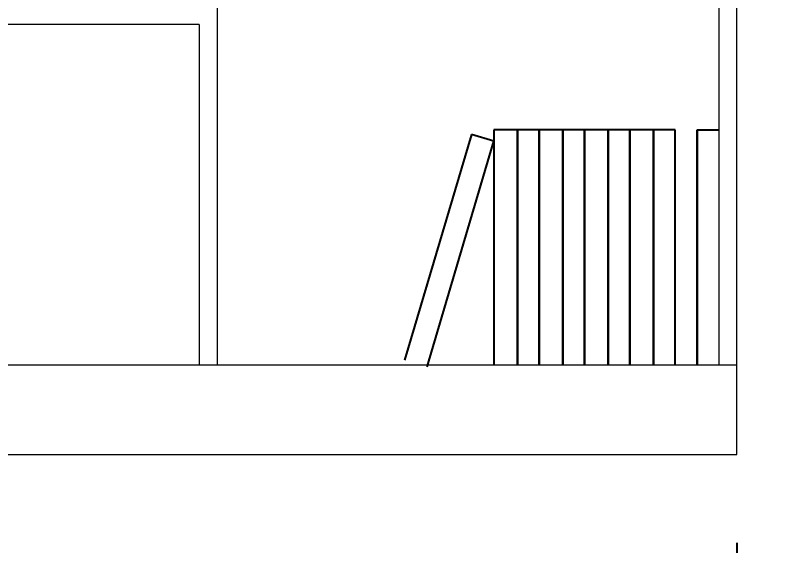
# Model space of a CAD drawing. Header units: millimetres. Extents: x 757294 to 891425, y -262592 to 287632.
# Drawn here: x 842236 to 843101, y -223246 to -222654 of the extents above; entities that cross this region are included whole.
import ezdxf

# ---------------------------------------------------------------- set-up
doc = ezdxf.new("R2010")
doc.units = ezdxf.units.MM
doc.header["$LTSCALE"] = 4
doc.layers.add('家具内线', color=8, linetype='Continuous')
doc.layers.add('家具外轮廓线', color=3, linetype='Continuous', lineweight=15)
doc.styles.add('-黑体', font='simhei.ttf', dxfattribs={"width": 0.8})
doc.dimstyles.new('立面尺寸标注', dxfattribs={"dimscale": 60, "dimtxt": 3.5, "dimasz": 0.7, "dimexe": 1, "dimexo": 0.5, "dimgap": 1, "dimtad": 1, "dimdec": 0, "dimdsep": 46, "dimtxsty": '-黑体', "dimblk": 'ARCHTICK', "dimcen": 2.5, "dimdle": 1, "dimclrd": 1, "dimclre": 1, "dimclrt": 3, "dimadec": 0, "dimazin": 0, "dimtfac": 1, "dimtdec": 0, "dimtix": 1, "dimtmove": 2, "dimatfit": 3, "dimfxl": 4.5, "dimfxlon": 1, "dimtolj": 1, "dimtzin": 0, "dimarcsym": 0})

# ---------------------------------------------------------------- blocks, each defined once
blk = doc.blocks.new('_ArchTick')
at = {"color": 0, "linetype": 'ByBlock', "const_width": 0.15}
blk.add_lwpolyline([(-0.5, -0.5), (0.5, 0.5)], dxfattribs=at)
blk = doc.blocks.new('*D419')
at = {"layer": 'Defpoints', "color": 0, "ltscale": 5}
for p in [(840381.16, -223144.15), (843041.16, -223144.15), (843041.16, -223512.47)]:
    blk.add_point(p, dxfattribs=at)
at = {"layer": '家具外轮廓线', "color": 1, "lineweight": -2, "ltscale": 5}
for p, q in [((840381.16, -223242.47), (840381.16, -223572.47)), ((843041.16, -223242.47), (843041.16, -223572.47)), ((840321.16, -223512.47), (843101.16, -223512.47))]:
    blk.add_line(p, q, dxfattribs=at)
at = {"layer": '家具外轮廓线', "color": 1, "lineweight": -2, "ltscale": 5, "xscale": 42, "yscale": 42, "zscale": 42, "rotation": 180}
blk.add_blockref('_ArchTick', (840381.16, -223512.47), dxfattribs=at)
at = {"layer": '家具外轮廓线', "color": 1, "lineweight": -2, "ltscale": 5, "xscale": 42, "yscale": 42, "zscale": 42}
blk.add_blockref('_ArchTick', (843041.16, -223512.47), dxfattribs=at)
at = {"layer": '家具外轮廓线', "color": 3, "ltscale": 5, "insert": (841711.16, -223346.29), "char_height": 210, "attachment_point": 5, "style": '-黑体'}
blk.add_mtext('\\A1;2660', dxfattribs=at)

msp = doc.modelspace()

# ---------------------------------------------------------------- linework, layer by layer
at = {"layer": '家具内线'}
for p, q in [((842744.98, -222787.05), (842670.22, -223038.71)), ((842770.18, -222794.53), (842744.98, -222787.05)), ((842796.48, -222781.61), (842770.18, -222781.61)), ((842770.18, -222781.61), (842770.18, -223044.15)), ((842820.78, -222781.61), (842796.48, -222781.61)), ((842796.48, -222781.61), (842796.48, -223044.15)), ((842796.48, -223044.15), (842796.48, -222781.61)), ((842847.07, -222781.61), (842820.78, -222781.61)), ((842820.78, -223044.15), (842820.78, -222781.61)), ((842820.78, -222781.61), (842820.78, -223044.15)), ((842871.37, -222781.61), (842847.07, -222781.61)), ((842847.07, -222781.61), (842847.07, -223044.15)), ((842847.07, -223044.15), (842847.07, -222781.61)), ((842897.66, -222781.61), (842871.37, -222781.61)), ((842871.37, -222781.61), (842871.37, -223044.15)), ((842871.37, -223044.15), (842871.37, -222781.61)), ((842921.97, -222781.61), (842897.66, -222781.61)), ((842897.66, -223044.15), (842897.66, -222781.61)), ((842897.66, -222781.61), (842897.66, -223044.15)), ((842948.26, -222781.61), (842921.97, -222781.61)), ((842921.97, -222781.61), (842921.97, -223044.15)), ((842921.97, -223044.15), (842921.97, -222781.61)), ((842972.56, -222781.61), (842948.26, -222781.61)), ((842948.26, -222781.61), (842948.26, -223044.15)), ((842948.26, -223044.15), (842948.26, -222781.61)), ((842972.56, -223044.15), (842972.56, -222781.61)), ((842972.56, -223044.15), (842972.56, -222781.61)), ((842996.86, -222781.61), (843021.16, -222781.61)), ((842996.86, -222781.61), (842996.86, -223044.15)), ((842996.86, -223044.15), (842996.86, -222781.61)), ((842695.43, -223046.2), (842770.18, -222794.53))]:
    msp.add_line(p, q, dxfattribs=at)
at = {"layer": '家具外轮廓线', "color": 1, "ltscale": 5}
for p, q in [((843041.16, -223144.15), (843041.16, -220744.15)), ((843021.16, -220764.15), (843021.16, -223044.15)), ((842461.16, -222274.21), (842461.16, -222664.15)), ((842441.16, -222664.15), (842041.16, -222664.15)), ((842441.16, -222664.15), (842241.16, -222664.15)), ((842441.16, -222664.15), (842441.16, -223044.15)), ((842461.16, -222664.15), (842461.16, -223044.15)), ((840381.16, -223044.15), (843041.16, -223044.15)), ((840381.16, -223144.15), (843041.16, -223144.15))]:
    msp.add_line(p, q, dxfattribs=at)

# ---------------------------------------------------------------- dimensions: what is measured, and where the dimension line sits
dim = msp.add_linear_dim(base=(843041.16, -223512.47), p1=(840381.16, -223144.15), p2=(843041.16, -223144.15), dimstyle='立面尺寸标注', dxfattribs=at)
dim.commit()
dim.dimension.update_dxf_attribs({"geometry": '*D419', "text_midpoint": (841711.16, -223346.29)})

doc.saveas('drawing.dxf')
